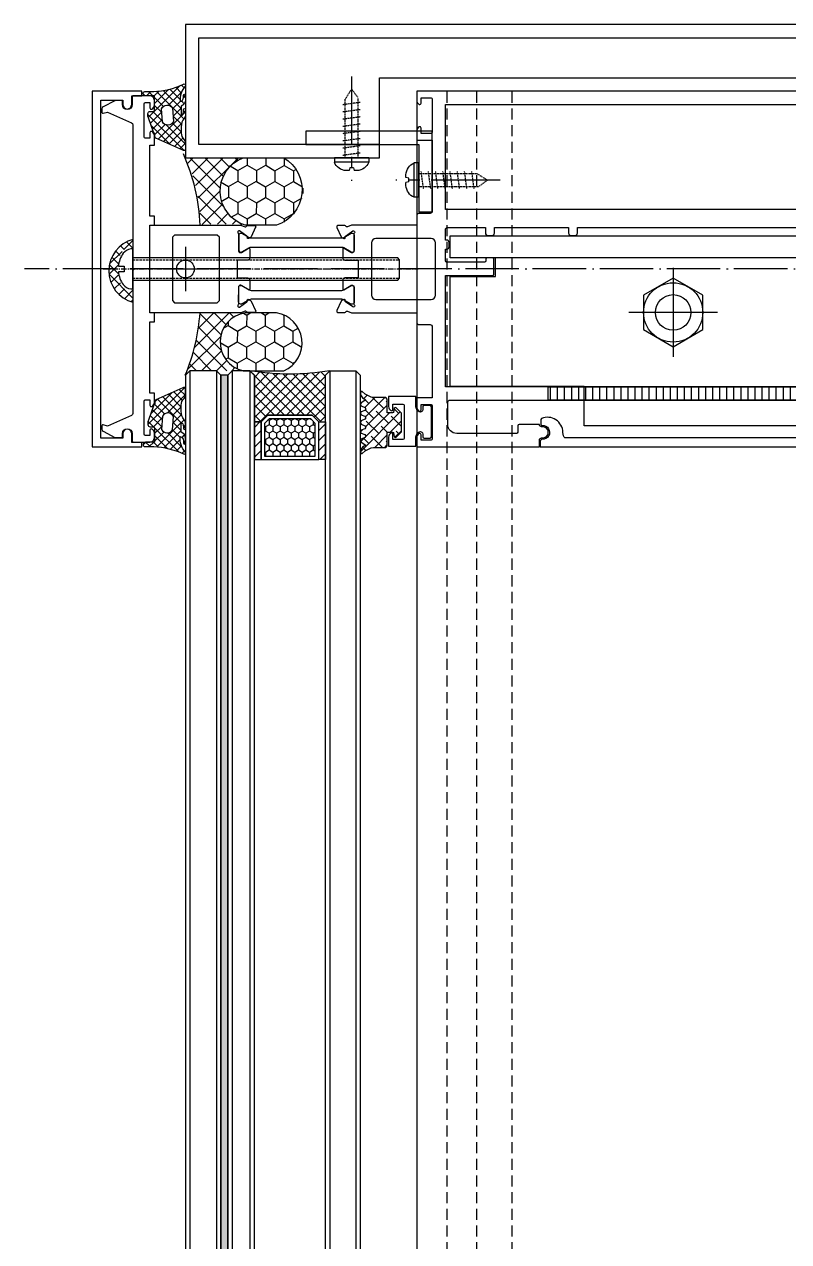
# Model space of a CAD drawing. Header units: millimetres. Extents: x 0 to 119933, y -45162 to 41221.
# Drawn here: x 11237.8 to 11409.7, y 2502.8 to 2776.6 of the extents above; entities that cross this region are included whole.
import ezdxf

# ---------------------------------------------------------------- set-up
doc = ezdxf.new("R2010")
doc.units = ezdxf.units.MM
for name, pattern in [('ACAD_ISO04W100', [30, 24, -3, 0, -3]), ('CENTER', [2, 1.25, -0.25, 0.25, -0.25]), ('CENTER2', [28.575000000000003, 19.05, -3.175, 3.175, -3.175]), ('CONTINOUS', [0]), ('DASHED', [0.75, 0.5, -0.25]), ('HIDDEN', [0.375, 0.25, -0.125]), ('HIDDEN2', [0.1875, 0.125, -0.0625])]:
    doc.linetypes.add(name, pattern=pattern)
for name, color, linetype in [('Alum', 4, 'Continuous'), ('CASTFIX', 1, 'Continuous'), ('F-Alum', 4, 'Continuous'), ('F-Bolt', 32, 'Continuous'), ('F-center', 6, 'ACAD_ISO04W100'), ('F-dim', 1, 'Continuous'), ('F-Glass', 5, 'Continuous'), ('F-Glazing', 8, 'Continuous'), ('F-hatch', 8, 'Continuous'), ('F-Misc', 8, 'Continuous'), ('F_MISC', 8, 'Continuous'), ('gasket', 1, 'Continuous'), ('GLAZING', 8, 'Continuous'), ('Hatch', 8, 'Continuous'), ('PJ', 4, 'Continuous'), ('POCHET', 8, 'Continuous'), ('TC', 4, 'Continuous')]:
    doc.layers.add(name, color=color, linetype=linetype)
pattern_1 = [(269.79729247637, (-137093.254228329, 8538.161296863691), (2.071000473685194, -3.616566969180558), [2.406144886363631, -4.812289772727262]), (29.79729247637009, (-137093.254228329, 8538.161296863691), (2.09653863295546, 3.601822506051265), [2.406144886363601, -4.812289772727201]), (329.79729247637, (-137093.254228329, 8538.161296863691), (4.167539106640653, -0.01474446312929382), [-4.812289772727265, 2.406144886363633])]
pattern_2 = [(90, (-75213.38780109814, 13891.43160527718), (-1.5875, 1.110717624846116e-15), [])]

# ---------------------------------------------------------------- blocks, each defined once
blk = doc.blocks.new('N10TR16')
at = {"layer": 'CASTFIX'}
for p, q in [((0.2560000000012224, 4.750000018964784), (-0.9939999999987776, 4.750000018964784)), ((-0.9939999999987776, 4.750000018964784), (-0.9939999999987776, -4.749999981035216)), ((0.2560000000012224, 4.750000018964784), (0.2560000000012224, -4.749999981035216)), ((-3.293999999994412, 1.500000018964784), (-3.293999999994412, 0.7000226781128731)), ((-2.543999999994412, 0.5000283536755887), (-3.293999999994412, 0.7000226781128731)), ((-2.543999999994412, 0.5000283536755887), (-2.543999999994412, -0.4999716463535151)), ((-2.543999999994412, -0.4999716463535151), (-3.293999999994412, -0.6999773219176859)), ((-3.293999999994412, -0.6999773219176859), (-3.293999999994412, -1.499999981035216)), ((0.2560000000012224, -4.749999981035216), (-0.9939999999987776, -4.749999981035216))]:
    blk.add_line(p, q, dxfattribs=at)
at = {"layer": 'CASTFIX', "color": 9, "linetype": 'CENTER2'}
blk.add_line((22.76322755155707, 1.89647835213691e-08), (-6.121367363637546, 1.89647835213691e-08), dxfattribs=at)
at = {"layer": 'CASTFIX', "color": 8, "linetype": 'HIDDEN2'}
for p, q in [((0.2560000000012224, 1.800000018964056), (16.8402498505493, 1.800000018964056)), ((1.555820079396653, 2.400000018966239), (0.9127091534683132, -2.399999981036672)), ((3.555820079396653, 2.400000018966239), (2.912709153468313, -2.399999981036672)), ((5.555820079396653, 2.400000018966239), (4.912709153468313, -2.399999981036672)), ((7.555820079396653, 2.400000018966239), (6.912709153468313, -2.399999981036672)), ((9.555820079396653, 2.400000018966239), (8.912709153468313, -2.399999981036672)), ((11.55582007939665, 2.400000018966239), (10.91270915346831, -2.399999981036672)), ((13.55582007939665, 2.400000018966239), (12.91270915346831, -2.399999981036672)), ((15.55582007939665, 2.400000018966239), (14.91270915346831, -2.399999981036672)), ((16.32121739130525, -1.799999981034489), (19.25600000000122, 1.89647835213691e-08)), ((19.25600000000122, 1.89647835213691e-08), (16.8402498505493, 1.800000018964056)), ((0.2560000000012224, -1.799999981034489), (16.32121739130525, -1.799999981034489))]:
    blk.add_line(p, q, dxfattribs=at)
at = {"layer": 'CASTFIX'}
for centre, radius, start, end in [((0.378151981109113, 1.340092463105975), 3.675631999908523, 111.9199292039428, 177.5065728460662), ((0.378151981109113, -1.340092425176408), 3.675631999908295, 182.4934271539338, 248.0800707960572)]:
    blk.add_arc(centre, radius, start, end, dxfattribs=at)
blk = doc.blocks.new('A$C3FFC0167')
at = {"layer": 'F-dim'}
for p, q in [((0, 5), (0, -5)), ((-5, 0), (5, 0))]:
    blk.add_line(p, q, dxfattribs=at)
blk.add_circle((0, 0), 2, dxfattribs=at)
blk = doc.blocks.new('*U397')
at = {"linetype": 'Continuous'}
blk.add_hatch(color=4, dxfattribs=at).paths.add_polyline_path([(0.2230624387959921, 17.52000000138151), (1065.577559487735, 17.52000012788161), (1065.577559487735, 16.00000012788001), (0.2230624387959637, 16.00000000137992)])
at = {"layer": 'TC'}
h = blk.add_hatch(dxfattribs=at)
h.set_pattern_fill('ANSI37', color=256, scale=0.5, style=0)
h.set_pattern_definition([(45, (0, 4.000000008940781), (-1.122532015133644, 1.122532015133644), []), (135, (0, 4.000000008940781), (-1.122532015133644, -1.122532015133644), [])])
edge = h.paths.add_edge_path()
edge.add_line((9.223057821582643, 4.000000003515872), (9.223057821582643, -2.999999998384396))
edge.add_line((9.223057821582643, -2.999999998384396), (10.72305782158264, -4.499999998384396))
edge.add_line((10.72305782158264, -4.499999998384396), (10.72305782158264, -5.999999995153189))
edge.add_line((10.72305782158264, -5.999999995153189), (0.2230624387957505, -5.999999995153189))
edge.add_line((0.2230624387957505, -5.999999995153189), (-0.7769375612042495, -6.999999995153189))
edge.add_arc((-52.51620980734808, 2.000000003114163), 52.51620980734807, 350.1321876643763, 369.8678123356237)
edge.add_line((-0.7769375612042495, 11.00000000138152), (0.2230624387957505, 10.00000000138152))
edge.add_line((0.2230624387957505, 10.00000000138152), (10.72305782158264, 10.00000000138152))
edge.add_line((10.72305782158264, 10.00000000138152), (10.72305782158264, 8.500000004612723))
edge.add_line((10.72305782158264, 8.500000004612723), (9.223057821582643, 7.000000004612723))
edge.add_line((9.223057821582643, 7.000000004612723), (9.223057821582643, 4.000000003515872))
h = blk.add_hatch(dxfattribs=at)
h.set_pattern_fill('ANSI31', color=256, scale=0.5, style=0)
h.set_pattern_definition([(45, (0, 4.000000008940781), (-1.122532015133644, 1.122532015133644), [])])
h.paths.add_polyline_path([(19.22305782158264, 8.500000001381515), (10.72305782158264, 8.500000013268838), (10.72305782158264, 10.00000001650005), (19.22305782158264, 10.00000000461272)])
h = blk.add_hatch(dxfattribs=at)
h.set_pattern_fill('ANSI31', color=256, scale=0.5, style=0)
h.set_pattern_definition([(45, (0, 4.000000006228326), (-1.122532015133644, 1.122532015133644), [])])
h.paths.add_polyline_path([(19.22305782158264, 8.500000010037631), (10.72305782158264, 8.500000021924954), (10.72305782158264, 10.00000002515616), (19.22305782158264, 10.00000001326884)])
h = blk.add_hatch(dxfattribs=at)
h.set_pattern_fill('HONEY', color=256, scale=0.3, style=0)
h.set_pattern_definition([(0, (0, 4.000000008940781), (1.42875, 0.8248889999999999), [0.9524999999999999, -1.905]), (120, (0, 4.000000008940781), (-1.428749829302342, 0.8248892956570172), [0.9524999999999986, -1.904999999999997]), (59.99999999999999, (0, 4.000000008940781), (1.706976584081587e-07, 1.649778295657017), [-1.905, 0.9524999999999999])])
h.paths.add_polyline_path([(10.02305782158533, 6.668629163378903), (11.05442867148713, 7.70000001328048), (18.42305782158701, 7.70000001328048), (18.42305782158701, -3.699999998396038), (11.05442867148713, -3.699999998396038), (10.02305782158533, -2.66862914849446)])
h = blk.add_hatch(dxfattribs=at)
h.set_pattern_fill('ANSI31', color=256, scale=0.5, style=0)
h.set_pattern_definition([(45, (0, -2.712454261200037e-09), (-1.122532015133644, 1.122532015133644), [])])
h.paths.add_polyline_path([(19.22305782158264, -4.499999995153189), (10.72305782158264, -4.500000007040512), (10.72305782158264, -6.000000010271719), (19.22305782158264, -5.999999998384396)])
at = {"color": 4, "linetype": 'Continuous'}
blk.add_lwpolyline([(0.2230624387959921, 17.52000000138151), (1065.577559487735, 17.52000012788161), (1065.577559487735, 16.00000012788001), (0.2230624387959637, 16.00000000137992)], close=True, dxfattribs=at)
at = {"layer": 'F-Glass'}
for points in [[(1065.577559487735, 17.52000012788002), (0.2230624387959885, 17.52000000138151), (-0.7769375612040115, 18.52000000138151), (-0.7769375612040115, 24.52000000138151), (0.2230624387959885, 25.52000000138151), (1065.577559487735, 25.52000012788002)], [(1065.577559487735, 10.00000013653614), (0.2230624387957505, 10.00000001003763), (-0.7769375612042495, 11.00000001003763), (-0.7769375612042495, 15.00000000138152), (0.2230624387957505, 16.00000000138152), (1065.577559487735, 16.00000012788001)], [(1065.577559487735, -5.999999868651503), (0.2230624387957505, -5.999999995153189), (-0.7769375612042495, -6.999999995153189), (-0.7769375612042495, -12.82826643955912), (0.2230624387957505, -13.82826643955912), (1065.577559487735, -13.82826631305743)]]:
    blk.add_lwpolyline(points, dxfattribs=at)
at = {"layer": 'PJ'}
blk.add_lwpolyline([(9.223057821582643, 4.000000003515872), (9.223057821582643, -2.999999998384396), (10.72305782158264, -4.499999998384396), (10.72305782158264, -5.999999995153189), (0.2230624387957505, -5.999999995153189), (-0.7769375612042495, -6.999999995153189, 0.08632639570597918), (-0.7769375612042495, 11.00000000138152), (0.2230624387957505, 10.00000000138152), (10.72305782158264, 10.00000000138152), (10.72305782158264, 8.500000004612723), (9.223057821582643, 7.000000004612723)], format="xyb", close=True, dxfattribs=at)
at = {"layer": 'PJ', "ltscale": 3}
for points in [[(9.223057821582643, 7.000000013268838), (10.72305782158264, 8.500000013268838), (19.22305782158264, 8.500000013268838), (19.22305782158264, -4.499999998384396), (10.72305782158264, -4.499999998384396), (9.223057821582643, -2.999999998384396)], [(10.02305782158533, 6.668629163378903), (11.05442867148713, 7.70000001328048), (18.42305782158701, 7.70000001328048), (18.42305782158701, -3.699999998396038), (11.05442867148713, -3.699999998396038), (10.02305782158533, -2.66862914849446)]]:
    blk.add_lwpolyline(points, close=True, dxfattribs=at)
at = {"layer": 'PJ'}
for points in [[(19.22305782158264, 8.500000001381515), (10.72305782158264, 8.500000013268838), (10.72305782158264, 10.00000001650005), (19.22305782158264, 10.00000000461272)], [(19.22305782158264, 8.500000010037631), (10.72305782158264, 8.500000021924954), (10.72305782158264, 10.00000002515616), (19.22305782158264, 10.00000001326884)], [(19.22305782158264, -4.499999995153189), (10.72305782158264, -4.500000007040512), (10.72305782158264, -6.000000010271719), (19.22305782158264, -5.999999998384396)]]:
    blk.add_lwpolyline(points, close=True, dxfattribs=at)
at = {"layer": 'TC', "color": 9, "linetype": 'Continuous'}
for p, q in [((-0.7769375612040115, 24.52000000138151), (1065.577559487735, 24.52000012788002)), ((-0.7769375612040115, 18.52000000138151), (1065.577559487735, 18.52000012788002)), ((-0.7769375612042495, 15.00000000138152), (1065.577559487735, 15.00000012788002)), ((-0.7769375612042495, 11.00000001003763), (1065.577559487735, 11.00000013653614)), ((-0.7769375612042495, -6.999999995153189), (1065.577559487735, -6.999999868651503)), ((-0.7769375612042495, -12.82826643955912), (1065.577559487735, -12.82826631305743))]:
    blk.add_line(p, q, dxfattribs=at)
blk = doc.blocks.new('A$C7C915CBD')
at = {"layer": 'POCHET', "ltscale": 10}
for p, q in [((0, 10), (0, -10)), ((9.999999999998181, 0, 1.027965127767488e-09), (-10.00000000000182, 0, 1.027965127767488e-09))]:
    blk.add_line(p, q, dxfattribs=at)
at = {"layer": 'POCHET', "ltscale": 10, "elevation": 1.027965127767488e-09}
blk.add_lwpolyline([(6.666666666669698, 3.849001794602373), (-1.818989403545856e-12, 7.698003589197469), (-6.666666666673336, 3.849001794602373), (-6.666666666673336, -3.849001794587821), (-1.818989403545856e-12, -7.698003589190193), (6.666666666669698, -3.849001794587821)], close=True, dxfattribs=at)
at = {"layer": 'POCHET', "ltscale": 10}
for radius in [6.666666666666666, 4]:
    blk.add_circle((-1.818989403545856e-12, 0, 2.055930255534977e-09), radius, dxfattribs=at)
blk = doc.blocks.new('A$C5F9D03C6')
at = {"layer": 'F-hatch'}
h = blk.add_hatch(dxfattribs=at)
h.set_pattern_fill('ANSI37', color=256, scale=10)
h.set_pattern_definition([(45, (0, 0), (-0.8838834764831844, 0.8838834764831844), []), (135, (0, 0), (-0.8838834764831844, -0.8838834764831843), [])])
h.paths.add_polyline_path([(4.544790149324399, 4.31968383716594, 0.8802051189832905), (4.093763388089004, 4.707983257940013, -0.1028417235413921), (-2.584961145832589, 3.08167427679291), (-4.546376099075133, 3.081674276807462, 0.9212391760242572), (-4.464798704233575, 2.088374034909066), (-2.365619505479117, 2.088374034909066), (-2.365619505479117, -1.111625965088024, -0.4142135623730951), (-2.665619505482027, -1.411625965090934), (-3.379301720046158, -1.411625965090934, 0.399665500437086), (-3.878678738074087, -1.886674134213548), (-3.894432067318121, -2.512202510180948, 0.2119202651670171), (-3.748608439876989, -2.890707731654402), (-2.625175346096512, -6.061748977634124, -0.1989123673804125), (-2.33228212728136, -6.768855758821872), (-2.33228212728136, -7.039977064082432, 0.2579777927785093), (-2.098258273523247, -7.463364226889096), (3.934999838791555, -10.11086742955376, 0.7202859498344876), (4.594435924402205, -9.817494212948079), (4.594435924416757, -8.724861617800032, 0.1715728752597826), (4.261102591073715, -7.782052576185373, -0.2057006213373374), (3.594435924409481, -6.252875838428757), (3.594435924409481, -4.86079292729386, -0.1715728752537754), (4.261102591075089, -2.975174844132325, 0.1715728752537755), (4.594435924409481, -2.032365802547068), (4.594435924409481, -1.00644524947711, 1), (4.094435924409481, -1.00644524947711), (4.094435924409481, -1.516977599347971, -0.2679491924314182), (3.594435924409481, -2.383003003131307), (3.594435924409481, -0.1965793649287662, 0.3178372451954269), (4.594435924409481, 1.217634197446265), (4.594435924409481, 2.24355475052289, 1), (4.094435924409481, 2.24355475052289), (4.094435924409481, 1.733022400647731, -0.3275382217176515), (3.394435924412393, 0.779083199231528, -0.2097834921542573)])
h.paths.add_polyline_path([(1.66830977218342, -0.6978332666185454), (1.876976705694688, -3.690567486504733, -0.6003490618195569), (-0.6193904042447684, -3.794900953260367), (-0.8280573377560358, -0.8021667333741784, -0.6003490618195569)], flags=16)
at = {"layer": 'GLAZING'}
for points in [[(4.261102591073723, -7.782052576185379, -0.1715728752529686), (4.594435924416757, -8.724861617760325), (4.594435924402205, -9.817494212948077, -0.7202859498344888), (3.934999838791555, -10.11086742955376), (-2.098258273523243, -7.463364226889098, -0.2579777927799571), (-2.33228212728136, -7.039977064079721), (-2.33228212728136, -6.768855758818972, 0.1989123673796589), (-2.625175346096512, -6.061748977634124), (-3.748608439876989, -2.890707731654402, -0.2119202651670208), (-3.894432067318121, -2.512202510180941), (-3.878678738074086, -1.886674134213536, -0.3996655004382325), (-3.379301720044168, -1.411625965090934), (-2.665619505482027, -1.411625965090934, 0.414213562373095), (-2.365619505479117, -1.111625965088024), (-2.365619505479117, 2.088374034909066), (-4.464798704233544, 2.088374034909066, -0.9212391760242845), (-4.546376099075133, 3.081674276807462), (-2.584961145832494, 3.08167427679291, 0.1028417235413977), (4.093763388089428, 4.707983257940214, -0.8802051189810637), (4.544790149324399, 4.31968383716594, 0.2097834921542569), (3.394435924412392, 0.7790831992315361, 0.3275382217185413), (4.094435924409481, 1.733022400650952), (4.094435924409481, 2.24355475052289, -0.9999999999999999), (4.594435924409481, 2.24355475052289), (4.594435924409481, 1.217634197448206, -0.317837245195783), (3.594435924409481, -0.1965793649287662), (3.594435924409481, -2.383003003131307, 0.2679491924311297), (4.094435924409481, -1.516977599349048), (4.094435924409481, -1.00644524947711, -0.9999999999999999), (4.594435924409481, -1.00644524947711), (4.594435924409481, -2.032365802551794, -0.1715728752533378), (4.261102591073723, -2.975174844134017, 0.1715728752533594), (3.594435924409481, -4.860792927291186), (3.594435924409481, -6.252875838428736, 0.205700621337341)], [(-0.6193904042447684, -3.794900953260367), (-0.8280573377560358, -0.8021667333741789, -0.600349061819557), (1.66830977218342, -0.6978332666185452), (1.876976705694688, -3.690567486504733, -0.600349061819557)]]:
    blk.add_lwpolyline(points, format="xyb", close=True, dxfattribs=at)
blk = doc.blocks.new('qertqtwet')
at = {"layer": 'F-Glazing'}
h = blk.add_hatch(dxfattribs=at)
h.set_pattern_fill('ANSI37', color=256, angle=270.0000000000034, style=0)
h.set_pattern_definition([(315.0000000000033, (204.3891585105703, -2914.720761685359), (1.122532015133579, 1.122532015133709), []), (45.00000000000334, (204.3891585105703, -2914.720761685359), (-1.122532015133709, 1.122532015133579), [])])
h.paths.add_polyline_path([(-1.767166912559333, 4.441998701327975), (3.092281986027956e-10, 4.441998701320699), (3.092281986027956e-10, 6.639175698077452, 0.323428697050681), (-5.414291202210734, -3.51969720213674e-05), (-3.397423728481954, -3.519697929732502e-05, -0.1185157189850159), (-2.426604274438432, 4.038177437840204, -0.2818610536571748)])
h.paths.add_polyline_path([(-3.397423728481954, -3.519697929732502e-05), (-5.414291202210734, -3.51969720213674e-05, 0.3560576311528728), (3.16504156216979e-10, -7.494613198639854), (3.092281986027956e-10, -4.442069095290208), (-1.767166912559333, -4.44206909528657, -0.2818610536571745), (-2.426604274438432, -4.038247831791523, -0.1185157189850159)])
at = {"color": 8, "linetype": 'CENTER'}
blk.add_line((-6.666666666653327, 2.182787284255028e-11), (64.16666666668971, 2.182787284255028e-11), dxfattribs=at)
blk.add_line((-6.666666666653327, 2.182787284255028e-11), (64.16666666668971, 2.182787284255028e-11), dxfattribs=at)
at = {"color": 8, "linetype": 'DASHED'}
for p, q in [((3.274180926382542e-11, 2.083333333350311), (60.00000000003274, 2.083333333350311)), ((3.274180926382542e-11, 2.083333333350311), (60.00000000003274, 2.083333333350311)), ((3.274180926382542e-11, -2.083333333306655), (60.00000000003274, -2.083333333306655)), ((3.274180926382542e-11, -2.083333333306655), (60.00000000003274, -2.083333333306655))]:
    blk.add_line(p, q, dxfattribs=at)
blk.add_arc((1.887923454374686, -0.4277187502520974, 23464.06593645197), 7.314728437362906, 104.9572881810705, 255.0427118187282)
at = {"layer": 'F-Bolt'}
blk.add_lwpolyline([(-2.175687840830506, -3.521768971768324, 0.2099352819367999), (-0.5113649093800632, -4.499999855317583), (-1.273027010029182e-06, -4.499999999978172), (1.273063389817253e-06, 4.500000000021828), (-0.5113623632896633, 4.500000144304067, 0.2099352819368), (-2.175685848193098, 3.521770202052721, 0.1433843212667726), (-3.272727099127223, 0.6136372875989764), (-1.987734593752975, 0.613636925983883), (-1.987734940947121, -0.6136358012881828), (-3.272727446204954, -0.6136354377595126, 0.1433843212667727)], format="xyb", close=True, dxfattribs=at)
blk.add_lwpolyline([(-2.175687840830506, -3.521768971768324, 0.2099352819367999), (-0.5113649093800632, -4.499999855317583), (-1.273027010029182e-06, -4.499999999978172), (1.273063389817253e-06, 4.500000000021828), (-0.5113623632896633, 4.500000144304067, 0.2099352819368), (-2.175685848193098, 3.521770202052721, 0.1433843212667726), (-3.272727099127223, 0.6136372875989764), (-1.987734593752975, 0.613636925983883), (-1.987734940947121, -0.6136358012881828), (-3.272727446204954, -0.6136354377595126, 0.1433843212667727)], format="xyb", close=True, dxfattribs=at)
blk.add_lwpolyline([(3.274180926382542e-11, -2.499999999978172), (59.58333333334667, -2.499999999978172), (60.00000000003274, -2.083333333306655), (60.00000000003274, 2.083333333350311), (59.58333333334667, 2.500000000021828), (3.274180926382542e-11, 2.500000000021828)], dxfattribs=at)
blk.add_lwpolyline([(3.274180926382542e-11, -2.499999999978172), (59.58333333334667, -2.499999999978172), (60.00000000003274, -2.083333333306655), (60.00000000003274, 2.083333333350311), (59.58333333334667, 2.500000000021828), (3.274180926382542e-11, 2.500000000021828)], dxfattribs=at)
blk = doc.blocks.new('A$Ccb7f10ee')
at = {"layer": 'Hatch'}
h = blk.add_hatch(dxfattribs=at)
h.set_pattern_fill('ANSI31', color=256, angle=404.9999999999999, style=0)
h.set_pattern_definition(pattern_2)
h.paths.add_polyline_path([(81.63758955404774, -26.48932928912109), (184.6234217901147, -26.48932928894646), (184.6234217901147, -29.48932928894646), (81.63758955404774, -29.48932928912109)])
h = blk.add_hatch(dxfattribs=at)
h.set_pattern_fill('ANSI31', color=256, angle=404.9999999999999, style=0)
h.set_pattern_definition(pattern_2)
h.paths.add_polyline_path([(81.63758955404774, -26.48932928912109), (184.6234217901147, -26.48932928894646), (184.6234217901147, -29.48932928894646), (81.63758955404774, -29.48932928912109)])
at = {"layer": 'F-Alum'}
for points in [[(-18.9999999996362, -12.01652746397303), (-18.99999999951979, -12.01652746397303), (-18.99999999951979, 11.98347253602697), (-18.99999999946158, 11.98347253602697), (-18.99999999951979, 37.98347253596876), (-14.08713223061932, 37.98347253596876), (-14.08713223061932, 36.98347253596876, 1), (-12.08713223061932, 36.98347253596876), (-12.08713223061932, 38.98347253596876), (-9.779600316061988, 38.98347253596876), (-9.779600316061988, 39.98347253593965), (-20.99999999951979, 39.98347253596876), (-20.99999999951979, 9.983472536026966), (-20.99999999951979, 9.983472536026966), (-20.99999999951979, -10.01652746397303), (-20.99999999957799, -10.01652746397303), (-20.99999999998545, -40.01652746406035), (-9.779600316061988, -40.01652746403124), (-9.779600316061988, -39.01652746403124), (-12.08713223061932, -39.01652746403124), (-12.08713223061932, -37.01652746403124, 1), (-14.08713223061932, -37.01652746403124), (-14.08713223061932, -38.01652746403124), (-18.99999999998545, -38.01652746403124), (-18.9999999996362, -12.01652746397303)], [(261.0000000000573, -29.49999486788874, -0.4142135643336874), (261.5000000000573, -29.99999487120658), (261.4999999899292, -31.51770916441455), (261.4999999697311, -35.00000006420305, -0.4142135604130354), (260.9999999697311, -35.50000006082701), (260.8209603032437, -35.50000006082701, 1.018192016017547), (260.724144870007, -38.00174560653977, -0.3119607695032745), (261.4999999732818, -38.99016762065003), (261.4999999732818, -40), (263.9999999999991, -40.00000000098953), (263.9999999999991, -6.005881914519705), (263.9999615543629, -6.005881914519705), (263.9999615543629, 5.994118085480295), (263.9999999999991, 5.994118085480295), (263.9999999999991, 39.99874352334882), (52.03722643735819, 39.99874352331972), (52.03722643735819, 37.93118269840488, 0.2896898633086765), (52.60865500883665, 37.02767479541944, 0.5507604245193419), (53.03722643724177, 37.29872716643149), (53.03722643735819, 38.49872716638492), (55.28722684003878, 38.49872716638492, -0.414213562373095), (55.53722684003878, 38.24872716638492), (55.53722684003878, 30.74872716638492, -0.414213562373095), (55.28722684003878, 30.49872716638492), (53.03722643735819, 30.49872716638492), (53.03722643735819, 31.69872716633836, 0.5507604246132611), (52.60865500883665, 31.96977953735041, 0.2896885000026635), (52.03722497995477, 31.06627163436497), (52.03722585341893, 28.99872716638492), (55.53722684003878, 28.99872716638492), (55.5372268401552, 12.98349779122509, -0.4142135623761585), (55.0372268401552, 12.48349779122509), (52.53722683992237, 12.48349779122509, 0.4142135623742271), (52.03722683992237, 11.98349779122509), (52.03722683991509, 9.86332678454346), (37.55534839047323, 9.863335207221098, 0.086106092567218), (37.38691983580793, 9.834113097487716), (36.45491944415699, 9.500674586044624, -0.3595079999993098), (36.09561245131044, 9.630474952107761, 0.2637250000000688), (35.83900934491976, 9.777804002747871), (34.33765453239175, 9.786044892767677, 0.0874890000002171), (34.23495077375992, 9.76851614768384, 0.4142139999995563), (34.05354117240495, 9.384992280683946, 0.02182000000013751), (34.06342375429085, 9.36075826024171), (35.05513356543815, 7.203189116000431, 0.1763269999993696), (35.19944177928119, 7.057287986128358), (35.66446833695954, 6.837326936278259, 0.1989120000004778), (35.81735712510272, 6.829810626688413, 0.0655429999996988), (35.86379998269695, 6.853664239228237, 0.2679490000005901), (35.9493173491137, 7.03445908575668), (35.93502023175097, 7.208897836797405, -0.2679490000006816), (36.02053756440728, 7.389692777447635), (37.68974172067101, 8.544879999215482, -0.5206607007358245), (38.09243033162056, 8.26300237502437, -0.2134220000006896), (37.99243033164385, 8.039395575004164, 0.2134220000000366), (37.89243033166713, 7.815788775013061), (37.89243033166713, 3.963002375036012, -0.4142139999998129), (37.59243033162056, 3.66300237501855), (37.37150453170034, 3.66300237501855, -0.1378520000001151), (37.21522163168265, 3.706924975034781), (35.6966188317092, 4.633720775018446, 0.1378520000003556), (35.59243033162056, 4.66300237501855, 0.4142139999991469), (35.39243033166713, 4.463002375036012), (35.39243033166713, 2.499741680774605, 0.4142135623730951), (35.89243033166713, 1.999741680774605), (38.8927494150048, 1.999741680774605), (38.89274941512122, -1.999741680920124), (35.89243033166713, -1.999741680920124, 0.4142135623730951), (35.39243033166713, -2.499741680920124), (35.39243033166713, -4.463002375181532, 0.4142139999991469), (35.59243033162056, -4.663002375164069, 0.1378520000003556), (35.6966188317092, -4.633720775163965), (37.21522163168265, -3.7069249751803, -0.1378520000001151), (37.37150453170034, -3.663002375164069), (37.59243033162056, -3.663002375164069, -0.4142139999998129), (37.89243033166713, -3.963002375181532), (37.89243033166713, -7.81578877515858, 0.2134220000000366), (37.99243033164385, -8.039395575149683, -0.2134220000006896), (38.09243033162056, -8.26300237516989, -0.5206607007358245), (37.68974172067101, -8.544879999331897), (36.02053756440728, -7.389692777593154, -0.2679490000006816), (35.93502023175097, -7.20889783691382), (35.9493173491137, -7.034459085902199, 0.2679490000005901), (35.86379998269695, -6.853664239373757, 0.0655429999996988), (35.81735712510272, -6.829810626833932, 0.1989120000004778), (35.66446833695954, -6.837326936423779), (35.19944177928119, -7.057287986244773, 0.1763269999993696), (35.05513356543815, -7.20318911614595), (34.06342375429085, -9.360758260387229, 0.02182000000013751), (34.05354117240495, -9.384992280829465, 0.4142139999995563), (34.23495077375992, -9.76851614782936, 0.0874890000002171), (34.33765453239175, -9.786044892913196), (35.83900934491976, -9.77780400289339, 0.2637250000000688), (36.09561245131044, -9.630474952224176, -0.3595079999993098), (36.45491944415699, -9.50067458616104), (37.38691983580793, -9.834113097633235, 0.086106092567218), (37.55534839047323, -9.863335207366617), (52.03722683991509, -9.863326784659876), (52.03722683992237, -12.0165527194622, 0.4142135623742271), (52.53722683992237, -12.5165527194622), (55.03722683992237, -12.5165527194622, -0.4142135623761585), (55.53722683998058, -13.0165527194622), (55.53722683980595, -28.99998359431629), (52.03722585336072, -28.99998359431629), (52.03722497989656, -31.06752806229633, 0.2896885000026635), (52.60865500877844, -31.97103596528177, 0.5507604246132611), (53.03722643729998, -31.69998359429883), (53.03722643729998, -30.49998359431629), (55.28722683998058, -30.49998359431629, -0.414213562373095), (55.53722683998058, -30.74998359431629), (55.53722683998058, -38.24998359431629, -0.414213562373095), (55.28722683998058, -38.49998359431629), (53.03722643729998, -38.49998359431629), (53.03722643718356, -37.29998359436286, 0.5507604245193419), (52.60865500877844, -37.02893122332171, 0.2896898633086765), (52.03722643729998, -37.93243912636535), (52.03722643729998, -40.00000000005821), (79.63557698610384, -40.0000000000291), (79.63557702649996, -38.48939573162352, -0.4142135806396358), (80.13557706654683, -37.98939574052929), (80.3146154467031, -37.98939575016266, 1.058378810889538), (80.314616696538, -35.4893958090106), (80.13557702999242, -35.4893958090106, -0.4142135604130354), (79.63557702999242, -34.98939581235754), (75.0575917480528, -34.98939581235754, 0.414213562373095), (74.75759174806444, -35.28939581237501), (74.75778199788328, -36.69285015729838, -0.4142135623731018), (74.45778199783672, -36.99285015728674), (61.03737297758926, -36.99285015731584, -0.4142057547478087), (59.03737297828775, -34.99290347125498), (59.03723959939089, -29.98937608572305, -0.4142203565134122), (59.53723959927447, -29.48936448741006), (261.0000000000573, -29.48936448735185)], [(-8.020869645690254, -5.355104804039001e-09), (-8.020870524334896, 9.879244688665494), (12.40279422996537, 9.87924656199175), (13.41647401527007, 9.516585900331847, 0.3595079999993098), (13.77578100811661, 9.64638626636588, -0.2637250000000688), (14.03238411450729, 9.793715317035094), (15.53373892715172, 9.801956207025796, -0.0874890000002171), (15.63644268566713, 9.784427461971063, -0.4142139999995563), (15.81785228702211, 9.400903594971169, -0.02182000000013751), (15.8079697051362, 9.376669574528933), (14.8162598939889, 7.219100430287654, -0.1763269999993696), (14.67195168014587, 7.073199300415581), (14.20692512246751, 6.853238250565482, -0.1989120000004778), (14.05403633432434, 6.845721940975636, -0.0655429999996988), (14.00759347673011, 6.869575553486357, -0.2679490000005901), (13.92207611042977, 7.050370400014799), (13.93637322767609, 7.224809151055524, 0.2679490000006816), (13.85085589501978, 7.405604091734858), (12.18165173887246, 8.560791313473601, 0.5206607007358245), (11.77896312780649, 8.278913689311594, 0.2134220000006896), (11.87896312778321, 8.055306889291387, -0.2134220000000366), (11.97896312775993, 7.831700089300284), (11.97896312775993, 3.978913689294131, 0.4142139999998129), (12.27896312780649, 3.678913689305773), (12.49988892784313, 3.678913689305773, 0.1378520000001151), (12.6561718277444, 3.7228362892929), (14.17477462783427, 4.649632089305669, -0.1378520000003556), (14.27896312780649, 4.678913689305773, -0.4142139999991469), (14.47896312775993, 4.478913689294131), (14.47896312775993, 2.515652995032724, -0.4142135623730951), (13.97896312775993, 2.015652995061828), (11.63003411638056, 2.015652995061828), (11.63003411638056, -2.005039216426667), (13.97896312775993, -2.005039216426667, -0.4142135623730951), (14.47896312775993, -2.505039216426667), (14.47896312775993, -4.468299910688074, -0.4142139999991469), (14.27896312780649, -4.668299910670612, -0.1378520000003556), (14.17477462783427, -4.639018310670508), (12.6561718277444, -3.712222510686843, 0.1378520000001151), (12.49988892784313, -3.668299910670612), (12.27896312780649, -3.668299910670612, 0.4142139999998129), (11.97896312775993, -3.968299910688074), (11.97896312775993, -7.821086310665123, -0.2134220000000366), (11.87896312778321, -8.04469311068533, 0.2134220000006896), (11.77896312780649, -8.268299910676433, 0.5206607007358245), (12.18165173887246, -8.550177534867544), (13.85085589501978, -7.394990313099697, 0.2679490000006816), (13.93637322767609, -7.214195372449467), (13.92207611042977, -7.039756621408742, -0.2679490000005901), (14.00759347673011, -6.858961774880299, -0.0655429999996988), (14.05403633432434, -6.835108162369579, -0.1989120000004778), (14.20692512258393, -6.842624471930321), (14.67195168014587, -7.06258552178042, -0.1763269999993696), (14.8162598939889, -7.208486651681596), (15.8079697051362, -9.366055795893772, -0.02182000000013751), (15.81785228702211, -9.390289816336008, -0.4142139999995563), (15.63644268566713, -9.773813683335902, -0.0874890000002171), (15.53373892715172, -9.791342428419739), (14.03238411450729, -9.783101538429037, -0.2637250000000688), (13.77578100811661, -9.635772487759823, 0.3595079999993098), (13.41647401527007, -9.505972121696686), (12.48447362373554, -9.839410633139778, -0.086106092567218), (12.31604506895383, -9.86863274287316), (-8.020869645690254, -9.868623090384062), (-8.020869645690254, -5.355104804039001e-09)], [(120.0723298411831, 9.364234443812165), (166.4134147856166, 9.364232732215896), (166.4134147856166, 8.064232730888762, 0.414213562373095), (166.9134147856166, 7.564232730888762), (167.913414785733, 7.564232730888762, 0.414213562373095), (168.413414785733, 8.064232730888762), (168.413414785733, 9.364232732215896), (250.0081176311351, 9.364232732245), (250.0081176311351, 8.064232732256642, 0.414213562373095), (250.5081176311351, 7.564232732256642), (251.5081176312515, 7.564232732256642, 0.414213562373095), (252.0081176312515, 8.064232732256642), (252.0081176312515, 9.364232732245), (260.5081176312515, 9.364232732245, -0.4142135623730951), (261.0081176312515, 8.864232732245), (261.0081176336962, 6.488816553202923), (260.7081176313213, 6.488816553202923, 0.414213562373095), (260.2081176313213, 5.988816553202923), (260.2081176313213, 4.988816553086508, 0.414213562373095), (260.7081176313213, 4.488816553086508), (261.0081176312515, 4.488816553086508), (261.0081176312515, 1.807099015539279, -0.4142135623730951), (260.7581176312515, 1.557099015539279), (252.2081176312049, 1.557099015568383, -0.4142135623659913), (251.9081176312748, 1.857099015614949), (251.9081176312748, 2.188816553127253, 0.414213562373095), (251.6081176312282, 2.488816553144716), (250.4081176312748, 2.488816553144716, 0.4142135623740711), (250.1081176312282, 2.188816553127253), (250.1081176311118, -1.142900984443258, 0.4142135623720742), (250.4081176311583, -1.442900984431617), (261.0000000069258, -1.442900984460721), (261.0000001151338, -26.48932928894646), (58.52534418104915, -26.4893292892084), (58.52534428925719, -1.442900984548032), (69.11722666502465, -1.442900984489825, 0.4142135623720742), (69.41722666507121, -1.142900984501466), (69.4172266649548, 2.18881655309815, 0.4142135623740711), (69.11722666490823, 2.488816553086508), (67.9172266649548, 2.488816553086508, 0.414213562373095), (67.61722666490823, 2.18881655309815), (67.61722666490823, 1.857099015556742, -0.4142135623659913), (67.31722666497808, 1.557099015510175), (58.76722666493151, 1.557099015451968, -0.4142135623730951), (58.51722666493151, 1.807099015451968), (58.51722666493151, 4.4888165530283), (58.81722666486166, 4.4888165530283, 0.414213562373095), (59.31722666486166, 4.9888165530283), (59.31722666486166, 5.988816553144716, 0.414213562373095), (58.81722666486166, 6.488816553144716), (58.51722666248679, 6.488816553144716), (58.51722666493151, 8.864232732215896, -0.4142135623730951), (59.01722666493151, 9.364232732215896), (67.51722666493151, 9.364232732215896), (67.51722666493151, 8.064232732227538, 0.414213562373095), (68.01722666493151, 7.564232732227538), (69.01722666504793, 7.564232732227538, 0.414213562373095), (69.51722666504793, 8.064232732227538), (69.51722666504793, 9.364232732215896), (86.20521206266858, 9.364232732215896), (86.20521206266858, 8.064232730888762, 0.414213562373095), (86.70521206266858, 7.564232730888762), (87.705212062785, 7.564232730888762, 0.414213562373095), (88.205212062785, 8.064232730888762), (88.205212062785, 9.364232732215896), (120.0723298411831, 9.364234443812165)], [(85.61011027170025, -37.99829144240357), (85.56919341398316, -37.99996850517346, -0.414213998993883), (85.06919266863406, -37.49996850517346), (84.9375802518116, -36.74903468391858, 0.5208522962249951), (80.12969858819997, -33.6084241673525, 0.1597481417106809), (79.93557701705868, -34.20050520729274), (79.93557701705868, -34.90050520730438, 0.4142135623730992), (80.23557701704704, -35.20050520729274), (80.26759516096354, -35.20050520729274, -1.068012178308058), (80.29761204476381, -38.29954067131621, 0.3267649280677648), (79.8378893046538, -38.63939053346985), (79.83423369375669, -39.99999694139115), (261.1999999732352, -40.00005905580474), (261.1999999732352, -39.00434738962213, 0.3167602136099132), (260.6138035896574, -38.28630470362259, -0.3884746722357249), (259.2120036772094, -36.75435066816863), (259.2120036772094, -36.54423901735572, -0.2485661947125272), (260.0681539446223, -35.35808916878887, 0.4929598416309032), (260.2332524334188, -34.59510650724405), (259.2258444339377, -33.56127648759866, 0.7580497164828303), (257.3717871278632, -34.08145541627891), (257.3717871278632, -37.49664525006665, -0.414213562373095), (256.8717871278632, -37.99664525006665), (240.8412747518232, -38.00301185739227), (85.61011027170025, -37.99829144240357)]]:
    blk.add_lwpolyline(points, format="xyb", dxfattribs=at)
at = {"layer": 'F-Alum', "linetype": 'CONTINOUS', "ltscale": 15555}
blk.add_lwpolyline([(-6.987132492227829, -27.91657709761057), (-8.020866295541055, -27.91657709761057), (-8.02087052432762, -11.88515055444441), (-6.987136237949017, -11.88515055444441), (-6.987136237898085, -9.868623090384062), (-8.020870524334896, -9.868623090384062), (-8.020869645690254, -0.3106080414145254), (-8.020869645690254, -0.005320451105944812), (-8.020869645690254, 0.2999671391444281), (-8.020870524334896, 9.879241497954354), (-6.987136237898085, 9.879241497954354), (-6.987136237949017, 11.86271403392311), (-8.02087052432762, 11.86271403389401), (-8.020866295541055, 27.88350706151687), (-6.987132493508398, 27.88350706151687), (-6.987131828078418, 30.00105152945616, 0.2896898633027492), (-7.558560399440466, 30.90455943238339, 0.5507604245885928), (-7.987131828078418, 30.63350706154597), (-7.987131828078418, 29.43350706153433), (-9.049975217654719, 29.43350706153433, -0.414213562373095), (-9.299975217654719, 29.68350706153433), (-9.299975217654719, 37.13350706151687, -0.4142135623716743), (-8.999975217724568, 37.43350706153433), (-7.987131828078418, 37.43350706153433), (-7.987131828078418, 36.23350706152269, 0.5507604245885928), (-7.558560399440466, 35.96245469062706, 0.2896898632995522), (-6.987131828078418, 36.86596259355429), (-6.987131828078418, 37.93350706153433, 0.414213562373095), (-7.987131828078418, 38.93350706153433), (-11.68713223059603, 38.93350706153433, 0.414213562373095), (-11.9871322306426, 38.63350706151687), (-11.9871322306426, 36.98347253596876, -1), (-14.18713223059603, 36.98347253596876), (-14.18713223059603, 37.88347253596294), (-15.7432020369306, 37.88347253596294, 0.1428492727586986), (-15.90447423279693, 37.83643751146155), (-18.50702718539105, 36.47166913704132, 0.2840790438404123), (-18.78342038764094, 36.0244555415411), (-18.78342038764094, 35.22101135618868, 0.5575365158333588), (-18.49397766856418, 35.04212591800024), (-17.48972521301766, 35.30602390292916), (-12.09688493293652, 32.90890843674424, -0.2963790067032196), (-11.79997521777113, 32.45201201937743), (-11.7999794459829, 0.294679548824206), (-11.49997944593633, -0.005320451105944812), (-11.7999794459829, -0.3053204511525109), (-11.79997521777113, -32.48506694746902, -0.2963790067036685), (-12.09688493293652, -32.94196336483583), (-17.48972521301766, -35.33907883099164), (-18.49397766856418, -35.07518084606272, 0.5575365158333588), (-18.78342038764094, -35.25406628425117), (-18.78342038764094, -36.05751046963269, 0.2840790438404123), (-18.50702718539105, -36.5047240651329), (-15.90447423279693, -37.86949243952404, 0.1428492727586986), (-15.7432020369306, -37.91652746402542), (-14.18713223059603, -37.91652746402542), (-14.18713223059603, -37.01652746403124, -1), (-11.9871322306426, -37.01652746403124), (-11.9871322306426, -38.66656198957935, 0.414213562373095), (-11.68713223059603, -38.96656198959681), (-7.987131828078418, -38.96656198959681, 0.414213562373095), (-6.987131828078418, -37.96656198959681), (-6.987131828078418, -36.89901752161677, 0.2896898632995522), (-7.558560399440466, -35.99550961871864, 0.5507604245885928), (-7.987131828078418, -36.26656198958517), (-7.987131828078418, -37.46656198959681), (-8.999975217724568, -37.46656198959681, -0.4142135623716743), (-9.299975217654719, -37.16656198957935), (-9.299975217654719, -29.71656198959681, -0.414213562373095), (-9.049975217654719, -29.46656198959681), (-7.987131828078418, -29.46656198959681), (-7.987131828078418, -30.66656198960845, 0.5507604245885928), (-7.558560399440466, -30.93761436047498, 0.2896898633027492), (-6.987131828078418, -30.03410645754775), (-6.987132492227829, -27.91657709761057)], format="xyb", dxfattribs=at)
at = {"layer": 'F-Alum'}
for points in [[(260.9999999999991, 13.364232732245), (58.53722684003878, 13.3642327322159), (58.53722684003878, 36.9987787217251), (260.9999999999991, 36.99877872178331)], [(7.173821917902387, 7.626668398996117), (-2.435177883002325, 7.62666839902522), (-2.935177883002325, 7.12666839902522), (-2.935177883002325, -7.116054620360956), (-2.435177883002325, -7.616054620360956), (7.173821917902387, -7.616054620360956), (7.673821917902387, -7.116054620360956), (7.673821917902387, 7.12666839902522)], [(59.53657659172313, 7.483438448223751), (259.98883431591, 7.483438448281959), (259.98883431591, 2.483438448281959), (59.53657659172313, 2.483438448223751)], [(81.63758955404774, -26.48932928912109), (260.2252209578864, -26.48932928894646), (260.2252209578864, -29.48932928894646), (81.63758955404774, -29.48932928912109)], [(81.63758955404774, -26.48932928912109), (260.2252209578864, -26.48932928894646), (260.2252209578864, -29.48932928894646), (81.63758955404774, -29.48932928912109)]]:
    blk.add_lwpolyline(points, close=True, dxfattribs=at)
at = {"layer": 'F-Alum', "ltscale": 250}
blk.add_lwpolyline([(56.26888340617734, -8.731149137020111e-11), (56.26888521276851, 5.86865763188689, 0.4142135623729988), (55.26888521282672, 6.86865763188689), (42.85168149309902, 6.868657631683163, 0.4142135623732017), (41.85168149309902, 5.868657631683163), (41.85167968656606, -5.820766091346741e-11), (41.85168149309902, -5.868657631828682, 0.4142135623732017), (42.85168149309902, -6.868657631828682), (55.26888521276851, -6.868657632032409, 0.4142135623729988), (56.26888521276851, -5.868657632032409)], format="xyb", close=True, dxfattribs=at)
at = {"layer": 'F-Alum'}
blk.add_lwpolyline([(249.7430541776112, 2.488816553144716), (249.7430541776112, -1.65727346384665), (259.9888010101849, -1.65727346384665), (259.9888010101849, -26.40889351896476), (255.3482580178525, -26.40889351896476), (255.3482580178525, -35.26243386318674), (89.74645885008067, -35.26243386318674), (89.74645885008067, -26.40889351896476), (59.53654328599805, -26.40889351899386), (59.53654328599805, -1.657273463904858), (69.78229011857184, -1.657273463904858), (69.78229011857184, 2.488816553086508)], dxfattribs=at)
at = {"layer": 'F-center', "ltscale": 0.5}
blk.add_line((271.3328309509589, 0), (-36.21133682237996, 0), dxfattribs=at)
at = {"layer": 'POCHET', "ltscale": 250}
for points in [[(38.02275092928176, 7.605306889250642, 0.4142135623734085), (37.62275092925847, 8.005306889273925), (37.4163407678061, 8.005306889273925, 0.131652497587521), (37.31634076782939, 7.978511970024556), (35.64313568703801, 7.012486566236475, -0.1316524975872813), (35.24313568701473, 6.905306889268104), (14.80236617154878, 6.905306889297208, -0.1316524975872818), (14.4023661715255, 7.012486566265579), (12.72916109085054, 7.97851197005366, 0.1316524975827993), (12.62916109087382, 8.005306889303029), (12.42275092930504, 8.005306889303029, 0.4142135623782563), (12.02275092928176, 7.605306889279746), (12.02275092928176, 4.205306889285566, 0.4142135623730951), (12.42275092930504, 3.805306889291387), (12.62916109087382, 3.805306889291387, 0.1316524975872854), (12.72916109085054, 3.832101808540756), (14.4023661715255, 4.798127212328836, -0.1316524975872818), (14.80236617154878, 4.905306889297208), (35.24313568701473, 4.905306889268104, -0.131652497587696), (35.64313568703801, 4.798127212299732), (37.31634076782939, 3.832101808511652, 0.1316524975876958), (37.4163407678061, 3.805306889262283), (37.62275092925847, 3.805306889262283, 0.4142135623727817), (38.02275092928176, 4.205306889256462)], [(37.97903717128065, -7.527967069589067, -0.4142135623734085), (37.57673299713497, -7.925649545271881), (37.37032628006273, -7.924457088345662, -0.131652497587521), (37.27048274635308, -7.897084903932409), (35.60288643527747, -6.921409309172304, 0.1316524975872813), (35.2035123005553, -6.811920571548399), (14.76305051944655, -6.811920571548399, 0.1316524975872818), (14.36243800428201, -6.916787610680331), (12.68367999785551, -7.873130581981968, -0.1316524975827993), (12.58352686900616, -7.899347341794055), (12.37712015205034, -7.898154884867836, -0.4142135623782563), (11.97943767642573, -7.495850710722152), (11.99907989490748, -4.09590744896559, -0.4142135623730951), (12.40138406905317, -3.698224973282777), (12.60779078612541, -3.699417430208996, -0.1316524975872854), (12.70763431983505, -3.726789614593145), (14.37523063091066, -4.70246520935325, 0.1316524975872818), (14.77460476563283, -4.811953947006259), (35.21506654674158, -4.811953946977155, 0.131652497587696), (35.61567906190612, -4.707086907845223), (37.29443706833263, -3.750743936543586, -0.1316524975876958), (37.39459019706555, -3.724527176760603), (37.6009969141378, -3.725719633657718, -0.4142135623727817), (37.9986793897624, -4.128023807832506)]]:
    blk.add_lwpolyline(points, format="xyb", close=True, dxfattribs=at)
for p in [(109.7464921558058, -9.773693882394582), (169.2323418657543, -9.773693882394582)]:
    blk.add_blockref('A$C7C915CBD', p)
at = {"layer": 'Alum'}
blk.add_blockref('A$C5F9D03C6', (-4.549205798874027, 36.85576350378687), dxfattribs=at)
at = {"layer": 'Alum', "xscale": -1, "rotation": 180}
blk.add_blockref('A$C5F9D03C6', (-4.549205798874027, -36.87820465335972), dxfattribs=at)
at = {"layer": 'F-Bolt'}
blk.add_blockref('qertqtwet', (-11.79997944600109, -2.182787284255028e-11), dxfattribs=at)
at = {"layer": 'F_MISC'}
blk.add_blockref('A$C3FFC0167', (0, 0), dxfattribs=at)

msp = doc.modelspace()

# ---------------------------------------------------------------- hatches: boundary and pattern name
at = {"layer": 'F-hatch'}
h = msp.add_hatch(dxfattribs=at)
h.set_pattern_fill('ANSI38', color=256, scale=0.5)
h.set_pattern_definition([(44.99999999999994, (13329.0897666281, 780.7539725169481), (-1.122532015133644, 1.122532015133644), []), (135, (13329.0897666281, 780.7539725169481), (-3.367596045400933, 1.122532015133645), [3.96875, -2.38125])])
h.paths.add_polyline_path([(11322.6386033091, 2687.057700160862), (11322.6386033091, 2689.144113892136), (11321.4486033091, 2690.334113892197), (11321.26860330905, 2690.424113892164), (11321.0086033091, 2690.314113892178), (11320.84860330907, 2689.314113892178), (11320.6386033091, 2689.224113892211), (11319.43860290641, 2689.224113892153), (11319.43860290635, 2692.324113892129), (11319.13860290637, 2692.657706417172), (11316.34901516994, 2692.657706417114), (11315.84901516994, 2692.761017702898), (11314.47901516995, 2693.400258697249), (11313.77435198152, 2694.046514346643), (11313.55435198149, 2694.005668962986), (11313.39901516993, 2693.676514346647), (11313.39901516999, 2693.288857826527), (11313.87901516997, 2692.59308878475), (11314.59901516994, 2692.124113892001), (11313.59901517, 2691.464113892085), (11313.39901516999, 2691.124113892001), (11313.59901517, 2690.774113892025), (11314.39901516999, 2690.464113892085), (11314.59901517, 2690.124113892001), (11314.39901516999, 2689.774113892025), (11313.59901517, 2689.464113892085), (11313.39901516999, 2689.124113892001), (11313.59901517, 2688.774113892025), (11314.39901516999, 2688.464113892085), (11314.59901517006, 2688.124113892001), (11314.39901517005, 2687.774113892025), (11313.59901517006, 2687.464113892085), (11313.39901517005, 2687.057700160629), (11313.59901517006, 2686.651286429347), (11314.39901517005, 2686.341286429408), (11314.59901517006, 2685.991286429431), (11314.39901517005, 2685.651286429347), (11313.59901517006, 2685.341286429408), (11313.39901517005, 2684.991286429431), (11313.59901517006, 2684.651286429347), (11314.39901517011, 2684.341286429408), (11314.59901517006, 2683.991286429431), (11314.39901517011, 2683.651286429347), (11313.59901517006, 2683.341286429408), (11313.39901517011, 2682.991286429431), (11313.59901517012, 2682.651286429347), (11314.59901517012, 2681.991286429431), (11313.87901517015, 2681.522311536741), (11313.39901517011, 2680.826542494964), (11313.39901517011, 2680.438885974843), (11313.55435198166, 2680.109731358505), (11313.77435198169, 2680.068885974848), (11314.47901517012, 2680.715141624241), (11315.84901517012, 2681.354382618592), (11316.34901517012, 2681.457693904435), (11319.13860290654, 2681.457693904435), (11319.43860290647, 2681.791286429419), (11319.43860290647, 2684.891286429396), (11320.63860330916, 2684.891286429396), (11320.84860330918, 2684.801286429429), (11321.00860330916, 2683.801286429429), (11321.26860330917, 2683.691286429443), (11321.44860330916, 2683.78128642941), (11322.63860330916, 2684.971286429529)])
at = {"layer": 'F-Misc'}
h = msp.add_hatch(dxfattribs=at)
h.set_pattern_fill('ANSI37', color=256, scale=0.757840909090909, angle=630.0000000000034, style=0)
h.set_pattern_definition([(315.0000000000031, (-74475.25355986865, -11276.71018652708), (1.701401365664964, 1.701401365665159), []), (45.0000000000033, (-74475.25355986865, -11276.71018652708), (-1.701401365665159, 1.701401365664964), [])])
edge = h.paths.add_edge_path()
edge.add_line((11287.3565274359, 2731.455786838807), (11285.26921319948, 2731.654720641061))
edge.add_line((11285.26921319948, 2731.654720641061), (11284.15959062367, 2731.654720641061))
edge.add_line((11284.15959062367, 2731.654720641061), (11278.1570244472, 2731.654692009441))
edge.add_line((11278.1570244472, 2731.654692009441), (11277.31425180697, 2731.573983103066))
edge.add_arc((11244.8361006185, 2732.292405067215), 32.48609602183377, 358.7328147297206, 387.8389240089306)
edge.add_line((11273.56238356894, 2747.463005008904), (11274.42905023564, 2746.596338342177))
edge.add_line((11274.42905023564, 2746.596338342177), (11286.99569175643, 2746.596338342148))
edge.add_arc((11289.822785427, 2739.089139227435), 8.021876162725098, 470.6355884826364, 612.0948865091408)
h = msp.add_hatch(dxfattribs=at)
h.set_pattern_fill('HONEY', color=8, scale=0.757840909090909, angle=269.7972924763702, style=0)
h.set_pattern_definition(pattern_1)
edge = h.paths.add_edge_path()
edge.add_line((11286.39515813531, 2746.596328272921), (11295.5726900657, 2746.596328272921))
edge.add_arc((11292.36146209387, 2739.19605853621), 8.066968282020262, 285.54306649466105, 426.54234311221666, ccw=False)
edge.add_line((11294.52310801307, 2731.424104844657), (11287.45450747523, 2731.424114914))
edge.add_arc((11289.86148532887, 2739.215263589547), 8.154479754871259, 115.15588979842889, 252.832120854737, ccw=False)
h = msp.add_hatch(dxfattribs=at)
h.set_pattern_fill('ANSI37', color=256, scale=0.757840909090909, angle=630.0000000000034, style=0)
h.set_pattern_definition([(315.0000000000031, (-74475.25355986865, -11278.88240995552), (1.701401365664964, 1.701401365665159), []), (45.0000000000033, (-74475.25355986865, -11278.88240995552), (-1.701401365665159, 1.701401365664964), [])])
edge = h.paths.add_edge_path()
edge.add_line((11287.45450747523, 2711.697482369986), (11285.26921319948, 2711.697482369927))
edge.add_line((11285.26921319948, 2711.697482369927), (11284.15959062367, 2711.697453730681))
edge.add_line((11284.15959062367, 2711.697453730652), (11278.1570244472, 2711.697482362273))
edge.add_line((11278.1570244472, 2711.697482362302), (11277.32028364416, 2711.697488086851))
edge.add_arc((11231.50667738096, 2715.192793466413), 45.94674829121826, 337.61840097054585, 355.6371251811913, ccw=False)
edge.add_line((11273.99218220943, 2697.697492439969), (11274.99218220901, 2698.697482370218))
edge.add_line((11274.99218220901, 2698.697482370218), (11286.99569175643, 2698.697482370218))
edge.add_arc((11288.45866267066, 2705.153945591737), 6.620136042871636, 98.72441106616009, 257.2329278178863, ccw=False)
h = msp.add_hatch(dxfattribs=at)
h.set_pattern_fill('HONEY', color=8, scale=0.757840909090909, angle=269.7972924763702, style=0)
h.set_pattern_definition(pattern_1)
edge = h.paths.add_edge_path()
edge.add_line((11286.99564731864, 2698.697492439504), (11296.17317924902, 2698.697492439504))
edge.add_arc((11293.42607774869, 2704.953527391219), 6.832608577301484, 293.7068656941256, 440.7607114715706)
edge.add_line((11294.52310801307, 2711.697492439329), (11287.45450747523, 2711.697482369986))
edge.add_arc((11288.45866267084, 2705.153945591621), 6.620136042899062, 458.7244110657485, 617.2325334672797)

# ---------------------------------------------------------------- linework, layer by layer
at = {"layer": 'F-Alum'}
for p, q in [((11317.70192143531, 2748.096328272892, 0.8987018874000432), (11317.70192143531, 2764.578693573189, 0.8987018874000432)), ((11317.70192143531, 2764.578693573189, 0.8987018874000432), (11929.90682905351, 2764.578693573189, 5.182563235613503)), ((11326.05660742628, 2761.581390027539, 3.469569595335227), (11326.04896174363, 1412.681826519198, 1.489147427480382))]:
    msp.add_line(p, q, dxfattribs=at)
at = {"layer": 'F-Alum', "color": 8, "linetype": 'HIDDEN', "ltscale": 10}
for p, q in [((11332.94926775066, 1412.68182651914, 46924.43530969174), (11332.94926775066, 2761.581388248043, 46925.30797637578)), ((11339.56289977871, 1412.68182651914, 46925.92434905819), (11339.56289977872, 2761.58138654058, 46926.79701574223)), ((11347.54929622266, 1412.68182651914, 46925.92434905819), (11347.54929622266, 2761.58138447869, 46926.79701574223))]:
    msp.add_line(p, q, dxfattribs=at)
at = {"layer": 'F-Alum', "elevation": 0.8987018874000432}
for points in [[(11944.90682905351, 2776.607740863896), (11274.01837930006, 2776.570647910296), (11274.01837930006, 2746.596328272892), (11317.70192143531, 2746.596328272892), (11317.70192143531, 2749.596328272892), (11277.01837930006, 2749.596328272892), (11277.01837930006, 2773.571022465767), (11941.90682905351, 2773.6076826145)], [(11301.11055028135, 2752.596328272921), (11301.11055028135, 2749.596328272921), (11326.53210476212, 2749.596328272892), (11326.53210476212, 2734.403557536862), (11329.53210476212, 2734.403557536862), (11329.53210476212, 2752.596328272892), (11301.11055028135, 2752.596328272921)]]:
    msp.add_lwpolyline(points, dxfattribs=at)
at = {"layer": 'F-Alum', "elevation": 1.567144975365642}
msp.add_lwpolyline([(11534.53841549035, 2734.946824546496), (11332.53210476204, 2734.946879242751), (11332.53210476204, 2758.58142523226), (11534.53841549035, 2758.581370536034)], close=True, dxfattribs=at)
at = {"layer": 'F-Alum', "elevation": 1.541109772336017}
msp.add_lwpolyline([(11325.86327735178, 2692.90384767318), (11319.72628073919, 2692.903847343638), (11319.72628052289, 2690.636302875704, 0.2896885000020438), (11320.29771060026, 2689.732795003394, 0.5507604246138851), (11320.72628201423, 2690.00384739734), (11320.72628194979, 2691.203847397352), (11322.97628235241, 2691.203847518191, -0.414213562373095), (11323.22628236586, 2690.953847531579), (11323.2262827686, 2683.453847531579, -0.414213562373095), (11322.97628278193, 2683.203847518191), (11320.72628237931, 2683.203847397352), (11320.7262823147, 2684.403847397305, 0.5507604245197382), (11320.2977108718, 2684.674899745209, 0.28968986330881), (11319.72628234881, 2683.771391811664), (11319.72628245987, 2681.703834831016), (11325.86327942293, 2681.70383621144), (11325.86327917776, 2683.771393192088, -0.2896898633086685), (11326.60613625772, 2684.945953505783, -0.5507604245187809), (11327.46327914369, 2684.403848809976), (11327.46327917599, 2683.803848809941, 0.4142135623429047), (11327.76327919211, 2683.503848826076), (11329.06327959483, 2683.503848895925, 0.4142135623713191), (11329.3632795787, 2683.803848911979), (11329.36327921362, 2690.603848911967, 0.4142135623713191), (11329.06327919757, 2690.90384889589), (11327.7632787949, 2690.903848826099, 0.4142135623713192), (11327.46327881103, 2690.603848809988), (11327.4632788431, 2690.003848809953, -0.5507604246104666), (11326.60613564572, 2689.461744197441, -0.2896885000024685), (11325.86327735185, 2690.636304387037)], format="xyb", close=True, dxfattribs=at)
at = {"layer": 'F-center', "ltscale": 0.5}
msp.add_line((11545.33178654886, 2721.582591785671, -0.6369810502822104), (11237.78084538662, 2721.582646510476, 0.8987018874000432), dxfattribs=at)
at = {"layer": 'F-Misc', "elevation": 1.567144975365642}
for points in [[(11286.99564731864, 2746.596328272921), (11296.17317924902, 2746.596328272921, -0.6421828840064145), (11294.52310801306, 2731.440632308717), (11287.45450747522, 2731.44064237806, -0.7104021318147641)], [(11286.99564731864, 2698.697492439504), (11296.17317924902, 2698.697492439504, 0.7461678340235374), (11294.52310801306, 2711.71401990336), (11287.45450747522, 2711.714009834017, 0.827016785070747)]]:
    msp.add_lwpolyline(points, format="xyb", close=True, dxfattribs=at)
at = {"layer": 'F-Misc'}
for centre, radius, start, end in [((11234.1960568424, 2729.778118090035, 0.8987018873987527), 43.15626148377149, 2.20776476875299, 24.19147263519007), ((11231.40493440507, 2715.212839736108, 0.8987018874013328), 46.04846432222626, 337.6435408718974, 355.6423899494206)]:
    msp.add_arc(centre, radius, start, end, dxfattribs=at)
at = {"layer": 'gasket', "elevation": 1.567144975365642}
msp.add_lwpolyline([(11322.6386033091, 2687.057700160862), (11322.6386033091, 2689.144113892136), (11321.4486033091, 2690.334113892197), (11321.26860330905, 2690.424113892164), (11321.0086033091, 2690.314113892178), (11320.84860330907, 2689.314113892178), (11320.6386033091, 2689.224113892211), (11319.43860290641, 2689.224113892153), (11319.43860290635, 2692.324113892129), (11319.13860290637, 2692.657706417172), (11316.34901516994, 2692.657706417114), (11315.84901516994, 2692.761017702898), (11314.47901516995, 2693.400258697249), (11313.77435198152, 2694.046514346643), (11313.55435198149, 2694.005668962986), (11313.39901516993, 2693.676514346647), (11313.39901516999, 2693.288857826527), (11313.87901516997, 2692.59308878475), (11314.59901516994, 2692.124113892001), (11313.59901517, 2691.464113892085), (11313.39901516999, 2691.124113892001), (11313.59901517, 2690.774113892025), (11314.39901516999, 2690.464113892085), (11314.59901517, 2690.124113892001), (11314.39901516999, 2689.774113892025), (11313.59901517, 2689.464113892085), (11313.39901516999, 2689.124113892001), (11313.59901517, 2688.774113892025), (11314.39901516999, 2688.464113892085), (11314.59901517006, 2688.124113892001), (11314.39901517005, 2687.774113892025), (11313.59901517006, 2687.464113892085), (11313.39901517005, 2687.057700160862), (11313.39901517011, 2687.057700160745), (11313.39901517005, 2687.057700160629), (11313.59901517006, 2686.651286429347), (11314.39901517005, 2686.341286429408), (11314.59901517006, 2685.991286429431), (11314.39901517005, 2685.651286429347), (11313.59901517006, 2685.341286429408), (11313.39901517005, 2684.991286429431), (11313.59901517006, 2684.651286429347), (11314.39901517011, 2684.341286429408), (11314.59901517006, 2683.991286429431), (11314.39901517011, 2683.651286429347), (11313.59901517006, 2683.341286429408), (11313.39901517011, 2682.991286429431), (11313.59901517012, 2682.651286429347), (11314.59901517012, 2681.991286429431), (11313.87901517015, 2681.522311536741), (11313.39901517011, 2680.826542494964), (11313.39901517011, 2680.438885974843), (11313.55435198166, 2680.109731358505), (11313.77435198169, 2680.068885974848), (11314.47901517012, 2680.715141624241), (11315.84901517012, 2681.354382618592), (11316.34901517012, 2681.457693904435), (11319.13860290654, 2681.457693904435), (11319.43860290647, 2681.791286429419), (11319.43860290647, 2684.891286429396), (11320.63860330916, 2684.891286429396), (11320.84860330918, 2684.801286429429), (11321.00860330916, 2683.801286429429), (11321.26860330917, 2683.691286429443), (11321.44860330916, 2683.78128642941), (11322.63860330916, 2684.971286429529)], close=True, dxfattribs=at)

# ---------------------------------------------------------------- block references
at = {"xscale": -1, "rotation": 90}
msp.add_blockref('*U397', (11299.53837932085, 2697.920554878277, 2.794821982867922), dxfattribs=at)
at = {"layer": 'F-Alum'}
msp.add_blockref('A$Ccb7f10ee', (11274.01837930006, 2721.582646510476, 0.8726666842854574), dxfattribs=at)
at = {"layer": 'F-Bolt', "extrusion": (0, 0, -1), "xscale": 0.8135593220338982, "yscale": 0.8135593220338982, "zscale": -0.8135593220338982}
for p, rotation in [((-11311.40697265062, 2746.388057086442, -0.8987018874000432), 90.00000000000001), ((-11326.32383357568, 2741.574614948448, -0.8987018874000432), 180)]:
    msp.add_blockref('N10TR16', p, dxfattribs=dict(at, rotation=rotation))
at = {"layer": 'F_MISC'}
msp.add_blockref('A$C3FFC0167', (11274.01837930006, 2721.582646510476, 0.8726666842839559), dxfattribs=at)

doc.saveas('drawing.dxf')
